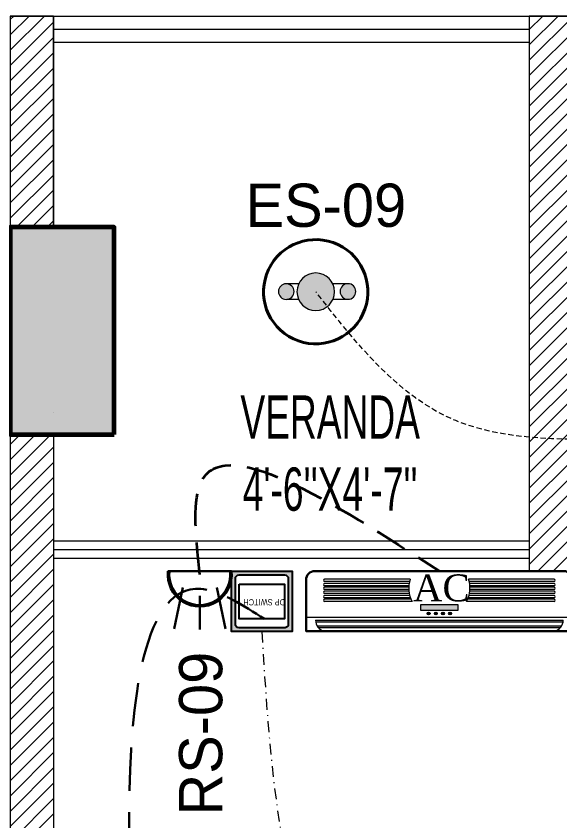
# Model space of a CAD drawing. Header units: inches. Extents: x 109699 to 44449955, y -10987 to 15824140.
# Drawn here: x 196373.3 to 196436.2, y -3343.7 to -3250.6 of the extents above; entities that cross this region are included whole.
import ezdxf

# ---------------------------------------------------------------- set-up
doc = ezdxf.new("R2010")
doc.units = ezdxf.units.IN
doc.header["$LTSCALE"] = 5
doc.header["$MEASUREMENT"] = 0
doc.linetypes.add('DASHDOT', pattern=[1, 0.5, -0.25, 0, -0.25])
doc.linetypes.add('DASHED2', pattern=[0.375, 0.25, -0.125])
doc.layers.get('0').update_dxf_attribs({"color": 123})
for name, color, linetype, lineweight in [('@NORMAL', 7, 'Continuous', 5), ('AC In', 244, 'DASHED2', 30), ('AC Out', 5, 'DASHED2', 35), ('cloumn', 253, 'Continuous', 60), ('E-Con-Point', 5, 'DASHED2', 13), ('E-ES-Energy Saver-Light', 140, 'Continuous', 13), ('E-RS', 12, 'Continuous', 30), ('glass', 140, 'Continuous', 18), ('ha', 252, 'Continuous', 5), ('SB', 1, 'DASHDOT', 20), ('WALL-1', 8, 'Continuous', 9)]:
    doc.layers.add(name, color=color, linetype=linetype, lineweight=lineweight)
doc.layers.add('AC', color=7, linetype='Continuous', lineweight=13, true_color=0xe03800)
doc.layers.add('DP SWITCH', color=7, linetype='Continuous')
doc.layers.add('T', color=8, linetype='Continuous')
doc.styles.get("Standard").update_dxf_attribs({"font": 'times.ttf'})
doc.styles.add('style2', font='ARIALN.TTF', dxfattribs={"width": 0.75, "height": 3})
doc.styles.add('Swis 721 LtCn BT', font='swisscl.ttf')

# ---------------------------------------------------------------- blocks, each defined once
blk = doc.blocks.new('coloumn-01')
at = {"layer": 'ha'}
h = blk.add_hatch(dxfattribs=at)
h.set_pattern_fill('AR-CONC', color=256, scale=0.5)
h.set_pattern_definition([(49.99999999999999, (0, 0), (3.586300913003767, -0.3137606749129755), [0.375, -4.125]), (355, (0, 0), (-0.693756668065, 3.760960668500059), [0.3, -3.3]), (100.45144446, (0.298858405, -0.02614672), (2.89254423363556, 3.447199954843147), [0.3187009599999999, -3.505710559999999]), (46.18420000000001, (0, 1), (5.336206653357862, -0.8275964039653827), [0.5625, -6.1875]), (96.63563549, (0.444683725, 0.931033465), (4.673309728371142, 4.870593003872752), [0.47805171, -5.258568799999999]), (351.1841639899999, (0, 1), (4.673309725273866, 4.870593001349951), [0.45, -4.950000005]), (21, (0.5, 0.75), (2.984535260592308, -2.013094453326694), [0.375, -4.125]), (326.0000000000001, (0.5, 0.75), (1.216576659607909, 3.625750225234265), [0.3, -3.3]), (71.45144474, (0.74871127, 0.58224213), (4.201111883649856, 1.612655764031769), [0.31870095, -3.50571056]), (37.50000000000001, (0, 0), (0.06079927658645334, 1.664469269156557), [0, -3.26, 0, -3.35, 0, -3.3125]), (7.499999999999999, (0, 0), (1.315347687210743, 1.972058559411801), [0, -1.91, 0, -3.185, 0, -1.2625]), (327.5, (-1.115, 0), (2.669112180862045, -0.1127743586718988), [0, -1.25, 0, -3.9, 0, -5.175]), (317.5, (-1.615, 0), (2.915930846711931, 0.5005249116615886), [0, -1.625, 0, -2.59, 0, -3.675])])
h.paths.add_polyline_path([(32128.44739975178, -2546319.049243456), (32092.44739975178, -2546319.049243456), (32092.44739975178, -2546331.049243456), (32128.44739975178, -2546331.049243456)])
h.paths.add_polyline_path([(32128.44739975189, -2546617.132962178), (32098.44739975189, -2546617.132962178), (32098.44739975189, -2546629.132962178), (32128.44739975189, -2546629.132962178)])
h.paths.add_polyline_path([(31978.51966727065, -2546605.132962178), (31966.51966727065, -2546605.132962178), (31966.51966727065, -2546635.132962178), (31978.51966727065, -2546635.132962178)])
h.paths.add_polyline_path([(31821.20333333506, -2546605.132962178), (31809.20333333506, -2546605.132962178), (31809.20333333506, -2546635.132962178), (31821.20333333506, -2546635.132962178)])
h.paths.add_polyline_path([(31689.20328743063, -2546611.133238418), (31677.20328743063, -2546611.133238418), (31677.20328743063, -2546635.133238418), (31689.20328743063, -2546635.133238418)])
h.paths.add_polyline_path([(31417.20347832461, -2546611.132962178), (31405.20347832461, -2546611.132962178), (31405.20347832461, -2546635.132962178), (31417.20347832461, -2546635.132962178)])
h.paths.add_polyline_path([(31435.20347912709, -2546415.348983645), (31405.20347912709, -2546415.348983645), (31405.20347912709, -2546427.348983645), (31435.20347912709, -2546427.348983645)])
h.paths.add_polyline_path([(31633.74647668525, -2546415.348983645), (31603.74647668525, -2546415.348983645), (31603.74647668525, -2546427.348983645), (31633.74647668525, -2546427.348983645)])
h.paths.add_polyline_path([(31821.20245073218, -2546319.049243455), (31809.20245073218, -2546319.049243455), (31809.20245073218, -2546349.049243455), (31821.20245073218, -2546349.049243455)])
h.paths.add_polyline_path([(31996.51966727068, -2546319.049243455), (31966.51966727068, -2546319.049243455), (31966.51966727068, -2546331.049243455), (31996.51966727068, -2546331.049243455)])
h.paths.add_polyline_path([(31581.74648750067, -2546291.049243452), (31541.74648750067, -2546291.049243452), (31541.74648750067, -2546301.049243452), (31581.74648750067, -2546301.049243452)])
h.paths.add_polyline_path([(31485.74647668505, -2546261.049243452), (31475.74647668505, -2546261.049243452), (31475.74647668505, -2546301.049243452), (31485.74647668505, -2546301.049243452)])
h.paths.add_polyline_path([(31581.74648750064, -2546206.049278549), (31521.74648750064, -2546206.049278549), (31521.74648750064, -2546216.049243455), (31581.74648750064, -2546216.049243455)])
h.paths.add_polyline_path([(31435.20347595899, -2546206.049243455), (31405.20347595899, -2546206.049243455), (31405.20347595899, -2546218.049243455), (31435.20347595899, -2546218.049243455)])
h.paths.add_polyline_path([(31435.20347912709, -2546094.049243455), (31405.20347912709, -2546094.049243455), (31405.20347912709, -2546106.049243455), (31435.20347912709, -2546106.049243455)])
h.paths.add_polyline_path([(31583.74647668522, -2546094.049243455), (31547.74647668522, -2546094.049243455), (31547.74647668522, -2546106.049243455), (31583.74647668522, -2546106.049243455)])
h.paths.add_polyline_path([(31775.41359277777, -2546094.049243455), (31763.41359277777, -2546094.049243455), (31763.41359277777, -2546124.049243455), (31775.41359277777, -2546124.049243455)])
h.paths.add_polyline_path([(32059.80123907101, -2546094.049243455), (32047.80123907101, -2546094.049243455), (32047.80123907101, -2546124.049243455), (32059.80123907101, -2546124.049243455)])
h.paths.add_polyline_path([(32058.06771510976, -2545913.633020405), (32028.06771510976, -2545913.633020405), (32028.06771510976, -2545925.633020405), (32058.06771510976, -2545925.633020405)])
h.paths.add_polyline_path([(32048.06771510973, -2545722.712815279), (32036.06771510973, -2545722.712815279), (32036.06771510973, -2545746.712815279), (32048.06771510973, -2545746.712815279)])
h.paths.add_polyline_path([(31799.41359277774, -2545913.633020405), (31763.41359277774, -2545913.633020405), (31763.41359277774, -2545925.633020405), (31799.41359277774, -2545925.633020405)])
h.paths.add_polyline_path([(31591.53986684192, -2545945.049243456), (31561.31223659915, -2545945.049243456), (31561.31223659915, -2545957.049243456), (31591.53986684192, -2545957.049243456)])
h.paths.add_polyline_path([(31435.20347912709, -2545945.049243456), (31405.20347912709, -2545945.049243456), (31405.20347912709, -2545957.049243456), (31435.20347912709, -2545957.049243456)])
h.paths.add_polyline_path([(31429.2035252499, -2545715.383477275), (31405.2035252499, -2545715.383477275), (31405.2035252499, -2545727.383477275), (31429.2035252499, -2545727.383477275)])
h.paths.add_polyline_path([(31605.53986684192, -2545715.383237123), (31581.53986684192, -2545715.383237123), (31581.53986684192, -2545727.383237123), (31605.53986684192, -2545727.383237123)])
h.paths.add_polyline_path([(31775.41359277774, -2545711.610186095), (31763.41359277774, -2545711.610186095), (31763.41359277774, -2545735.610186095), (31775.41359277774, -2545735.610186095)])
at = {"layer": 'cloumn', "elevation": -16.70462349056088}
blk.add_lwpolyline([(31775.41359277774, -2545735.610186095), (31775.41359277774, -2545711.610186095), (31763.41359277774, -2545711.610186095), (31763.41359277774, -2545735.610186095)], close=True, dxfattribs=at)
blk = doc.blocks.new('A$C63FA2F8C')
at = {"linetype": 'ByBlock', "ltscale": 0.5}
h = blk.add_hatch(color=256, dxfattribs=at)
h.dxf.hatch_style = 1
h.paths.add_polyline_path([(337.2288066126173, 261.8435315283132, 1), (186.444764951407, 261.8435315283132, 1)])
h.paths.add_polyline_path([(174.7543875355803, 261.112525689078, 1), (111.9624450998782, 261.112525689078, 1)])
h.paths.add_polyline_path([(359.7620794158132, 260.9155295394245, 1), (422.5540218515153, 260.9155295394245, 1)])
at = {"ltscale": 2}
for p, q in [((193.2174023309955, 293.0739176886738), (145.2272237805882, 293.0739176886738)), ((391.274980574695, 293.0739176886738), (330.4561692330288, 293.0739176886738)), ((193.5781424691202, 229.8323706932948), (145.2272237805882, 229.8323706932948)), ((391.274980574695, 229.8323706932948), (330.0954290949041, 229.8323706932948))]:
    blk.add_line(p, q, dxfattribs=at)
for centre, radius in [((261.8367857820122, 261.8435315283132), 75.39202083060518), ((143.3584163177293, 261.112525689078), 31.39597121785105), ((391.1580506336642, 260.9155295394245), 31.39597121785105)]:
    blk.add_circle(centre, radius, dxfattribs=at)
at = {"lineweight": 40}
blk.add_ellipse((261.8367857820122, 261.8435315283132), major_axis=(-89.30196609760064, 189.4862523083066), ratio=0.9999999999956461, start_param=-1.547953900145618, end_param=4.735231407033968, dxfattribs=at)
blk = doc.blocks.new('DP Switch')
at = {"layer": 'DP SWITCH'}
h = blk.add_hatch(color=5, dxfattribs=at)
h.paths.add_polyline_path([(371.8944990466893, 17.73056013955426), (371.8944990466893, 14.23056013955134), (375.3944990466901, 14.23056013955134), (375.3944990466901, 17.73056013955214)])
h.paths.add_polyline_path([(375.1757490466773, 17.29306013955204), (375.1757490466773, 14.66806013955144, -0.4142135623730951), (374.9569990466773, 14.44931013955139), (372.3319990466767, 14.44931013955139, -0.4142135623730951), (372.1132490466766, 14.66806013955144), (372.1132490466766, 17.29306013955204, -0.4142135623730951), (372.3319990466767, 17.51181013955209), (374.9569990466773, 17.51181013955209, -0.4142135623730951)], flags=16)
at = {"layer": 'DP SWITCH', "color": 5}
for points in [[(375.3944990535736, 14.23056013818255), (371.8944990535736, 14.23056013818255), (371.8944990535736, 17.73056013818335), (375.3944990535736, 17.73056013818335)], [(374.9569990535753, 14.98278933212836), (372.3319990535771, 14.98278933212836), (372.3319990535771, 16.99740426982923), (374.9569990535753, 16.99740426982923)]]:
    blk.add_lwpolyline(points, close=True, dxfattribs=at)
at = {"layer": 'DP SWITCH', "color": 252}
blk.add_lwpolyline([(374.9569990535753, 14.4493101381824), (372.3319990535771, 14.4493101381824, -0.414213562373095), (372.1132490535736, 14.66806013818262), (372.1132490535736, 17.29306013818365, -0.414213562373095), (372.3319990535771, 17.5118101381835), (374.9569990535753, 17.5118101381835, -0.414213562373095), (375.1757490535762, 17.29306013818365), (375.1757490535762, 14.66806013818262, -0.414213562373095)], format="xyb", close=True, dxfattribs=at)
at = {"layer": 'DP SWITCH', "color": 5, "insert": (374.7126546307745, 15.84745109732405), "char_height": 0.3609375000001094, "attachment_point": 9, "style": 'Swis 721 LtCn BT'}
blk.add_mtext_dynamic_manual_height_columns('{\\C7;DP SWITCH}', width=2.020173917173224, gutter_width=2.5, heights=[0], dxfattribs=at)
blk = doc.blocks.new('Accc')
at = {"layer": 'AC', "ltscale": 0.1}
for color, points in [(7, [(9671.335332965478, -30252.01151634345), (9671.335332965478, -30252.69746544177), (9675.585427182552, -30252.69746544177), (9675.585427182552, -30252.01151634345)]), (3, [(9672.391053026658, -30253.03669526358, 1), (9672.05733233958, -30253.03669526358, 1)]), (3, [(9673.215177953942, -30253.03669526358, 1), (9672.881457266863, -30253.03669526358, 1)]), (3, [(9673.705582194147, -30253.03669526358, 1), (9674.039302881225, -30253.03669526358, 1)]), (256, [(9674.863427808508, -30253.03669526358, 1), (9674.52970712143, -30253.03669526358, 1)])]:
    blk.add_hatch(color=color, dxfattribs=at).paths.add_polyline_path(points)
h = blk.add_hatch(color=256, dxfattribs=at)
h.paths.add_polyline_path([(9687.764611333652, -30254.00218428893, 0.0358762004963386), (9687.777931683522, -30253.8179622849), (9659.142828464566, -30253.81796228478, 0.03587620054182095), (9659.156148814453, -30254.00218428904)])
h.paths.add_polyline_path([(9687.462264721102, -30254.66234522813, 0.044207387106407), (9687.595653844537, -30254.47812322411), (9659.32510630362, -30254.47812322422, 0.04420738711007578), (9659.458495427089, -30254.66234522825)])
for p, q in [((9670.071420022403, -30249.07728959923), (9660.19523212756, -30249.07728959923)), ((9670.005216952472, -30249.33918150153), (9660.19523212756, -30249.33918150188)), ((9669.965624599194, -30249.55972205137), (9660.19523212756, -30249.55972205137)), ((9669.937068068422, -30249.82161395391), (9660.19523212756, -30249.82161395391)), ((9686.725528020528, -30249.07728959911), (9676.849340125686, -30249.07728959923)), ((9686.725534524187, -30249.33918150165), (9676.915543195617, -30249.33918150153)), ((9686.725528020528, -30249.55972205137), (9676.955135548895, -30249.55972205137)), ((9686.725528020528, -30249.8216139538), (9676.983692079666, -30249.82161395391)), ((9669.928834206657, -30250.00081642938), (9660.19523212756, -30250.0008164295)), ((9669.933172994526, -30250.26270833204), (9660.19523212756, -30250.26270833216)), ((9669.95054465736, -30250.47093908559), (9660.19523212756, -30250.4709390857)), ((9669.990210685297, -30250.73283098836), (9660.19523212756, -30250.73283098824)), ((9686.725528020528, -30250.73283098813), (9676.930549462792, -30250.73283098824)), ((9686.725528020528, -30250.4709390857), (9676.970215490728, -30250.47093908559)), ((9686.725528020528, -30250.26270833227), (9676.987587153562, -30250.26270833204)), ((9686.725528020528, -30250.00081642962), (9676.991925941431, -30250.0008164295)), ((9670.039484464505, -30250.95337153773), (9660.19523212756, -30250.95337153785)), ((9670.117781174951, -30251.21526344051), (9660.19523212756, -30251.21526344051)), ((9670.184473291447, -30251.39446591609), (9660.19523212756, -30251.39446591609)), ((9670.302696146595, -30251.65635781852), (9660.19523212756, -30251.65635781863)), ((9686.725534524187, -30251.65635781852), (9676.618064001552, -30251.65635781852)), ((9686.725528020528, -30251.39446591598), (9676.736286856642, -30251.39446591609)), ((9686.725528020528, -30251.21526344039), (9676.802978973137, -30251.21526344039)), ((9686.725528020528, -30250.95337153797), (9676.881275683583, -30250.95337153785)), ((9688.859868811094, -30253.51268731535), (9658.060891336994, -30253.51268731535)), ((9659.142828464566, -30253.81796228478), (9687.777931683522, -30253.8179622849)), ((9659.156148814422, -30254.00218428904), (9687.764611333667, -30254.00218428893)), ((9659.325106303615, -30254.47812322422), (9687.59565384459, -30254.47812322411)), ((9659.45849542704, -30254.66234522825), (9687.462264721107, -30254.66234522813))]:
    blk.add_line(p, q, dxfattribs=at)
at = {"layer": 'AC', "color": 1, "lineweight": 30, "ltscale": 0.4}
blk.add_lwpolyline([(9688.859868811094, -30255.07042835746), (9688.859868811152, -30249.13506539119, 0.4142135623765278), (9687.859868811152, -30248.13506539119), (9659.060891336994, -30248.13506539143, 0.4142135623707271), (9658.060891336994, -30249.13506539143), (9658.060891336994, -30255.07042835746)], format="xyb", close=True, dxfattribs=at)
at = {"layer": 'AC', "color": 7, "ltscale": 0.1}
blk.add_lwpolyline([(9671.335332965478, -30252.01151634345), (9675.585427182552, -30252.01151634345), (9675.585427182552, -30252.69746544177), (9671.335332965478, -30252.69746544177)], close=True, dxfattribs=at)
at = {"layer": 'AC', "ltscale": 0.1}
for centre in [(9672.22419268312, -30253.03669526358), (9673.048317610403, -30253.03669526358), (9673.872442537686, -30253.03669526358), (9674.69656746497, -30253.03669526358)]:
    blk.add_circle(centre, 0.166860343539156, dxfattribs=at)
for centre, radius, start, end in [((9660.19523212756, -30249.20823555056), 0.1309459512704052, 90, 270), ((9660.19523212756, -30249.69066800259), 0.1309459512704052, 90, 270), ((9673.460380074044, -30250.07329086738), 3.532289449882228, 163.6221570349564, 206.6263478391957), ((9673.460380074044, -30250.07329086738), 3.532289449882228, 333.3736521608043, 16.37784296504358), ((9686.725528020528, -30249.20823555056), 0.1309459512704052, 270, 90), ((9686.725528020528, -30249.69066800259), 0.1309459512704052, 270, 90), ((9660.19523212756, -30250.13176238083), 0.1309459512704052, 90, 270), ((9660.19523212756, -30250.60188503691), 0.1309459512704052, 90, 270), ((9686.725528020528, -30250.13176238083), 0.1309459512704052, 270, 90), ((9686.725528020528, -30250.60188503691), 0.1309459512704052, 270, 90), ((9660.19523212756, -30251.08431748918), 0.1309459512704052, 90, 270), ((9660.19523212756, -30251.52541186742), 0.1309459512704052, 90, 270), ((9686.725528020528, -30251.08431748918), 0.1309459512704052, 270, 90), ((9686.725528020528, -30251.52541186742), 0.1309459512704052, 270, 90), ((9660.431570416666, -30253.81737112615), 1.28874208768451, 180.0262821352903, 256.4853796848626), ((9686.489189731423, -30253.81737112615), 1.28874208768451, 283.5146203118946, 359.9737178647097)]:
    blk.add_arc(centre, radius, start, end, dxfattribs=at)
at = {"layer": 'AC', "color": 7}
blk.add_text('AC', height=3.113507548450464, dxfattribs=at).set_placement((9670.42238383909, -30251.62631462747))
blk = doc.blocks.new('HFDD')
for p, q in [((5419.762894572051, 11948.04792063459), (5417.732544542625, 11957.51012911636)), ((5423.644143322236, 11949.96593711011), (5423.644143322236, 11957.6695131256)), ((5427.525392072422, 11948.04792063459), (5429.555742101847, 11957.51012911636)), ((5416.354458301071, 11944.27399782948), (5430.9338283434, 11944.27399782948))]:
    blk.add_line(p, q)
for radius in [7.334100937498715, 6.993119663281231]:
    blk.add_arc((5423.644143322236, 11945.07993135875), radius, 353.691110472541, 186.3088895274602)

msp = doc.modelspace()

# ---------------------------------------------------------------- hatches: boundary and pattern name
at = {"layer": 'ha'}
h = msp.add_hatch(dxfattribs=at)
h.set_pattern_fill('ANSI31', scale=10, angle=-7.63333123551244e-14, style=0)
h.set_pattern_definition([(44.99999999999984, (178939.0702236593, 2542407.827854916), (-0.8838834764831834, 0.8838834764831853), [])])
h.paths.add_polyline_path([(196372.6306810349, -3275.085296884672), (196377.6306810349, -3275.085296884672), (196377.6306810349, -3250.578646185835), (196372.6306810349, -3250.578646185835)])
h = msp.add_hatch(dxfattribs=at)
h.set_pattern_fill('ANSI31', scale=10, angle=-7.63333123551244e-14, style=0)
h.set_pattern_definition([(44.99999999999989, (142732.3835256985, 2531118.532197352), (-0.8838834764831833, 0.8838834764831855), [])])
h.paths.add_polyline_path([(196437.6306077175, -3314.800765786813), (196432.6305344, -3314.792124718455), (196432.6306077175, -3250.578646185835), (196459.6306443762, -3250.578646184904), (196459.6306443762, -3250.578646185806), (196464.6306443762, -3250.578646185806), (196464.6306443762, -3255.578646185835), (196437.6306952322, -3255.578646185835)])
h = msp.add_hatch(dxfattribs=at)
h.set_pattern_fill('ANSI31', scale=10, angle=-7.63333123551244e-14, style=0)
h.set_pattern_definition([(44.99999999999989, (142676.1801270317, 2531118.532197352), (-0.8838834764831833, 0.8838834764831855), [])])
h.paths.add_polyline_path([(196377.6306810349, -3477.007518244003), (196372.6307185896, -3477.007518243538), (196372.6306810349, -3436.423741294098), (196302.4680472773, -3436.424015682684), (196302.4680472773, -3431.424015682684), (196372.6306810347, -3431.424083954216), (196372.6499496709, -3298.985268694842), (196377.6306810349, -3298.985268694842)])

# ---------------------------------------------------------------- linework, layer by layer
at = {"layer": '@NORMAL'}
for p, q in [((196372.6306810349, -3250.578646185835, 0.4632158499592478), (196377.6306810349, -3250.578646185835, 0.4597675740971781)), ((196432.6306077175, -3250.578646185835, 0.4632159037143282), (196432.6306077175, -3309.792124718455, 0.4632159037143353)), ((196377.6306810349, -3296.4839085392, 0.5200446103897107), (196377.6311649506, -3296.483908534077, 0.5200453255399893)), ((196432.6305344, -3309.792124718455, 0.2918433033319729), (196432.6305344, -3314.792124718455, 0.1918433033319715))]:
    msp.add_line(p, q, dxfattribs=at)
at = {"layer": '@NORMAL', "color": 13}
for p, q in [((196377.6306810349, -3250.578646185835, 0.4597675740971781), (196432.6306077175, -3250.578646185835, 0.4218365901781738)), ((196377.6306810349, -3252.078646185835, 0.4597675740971781), (196432.6306077175, -3252.078646185835, 0.4218365901781738)), ((196377.6306810349, -3253.578646185835, 0.4597675740971781), (196432.6306077175, -3253.578646185835, 0.4218365901781738))]:
    msp.add_line(p, q, dxfattribs=at)
at = {"layer": '@NORMAL', "color": 7}
msp.add_line((196432.6305344, -3314.792124718455, 0.1918433033319715), (196437.6306077175, -3314.800765786813, 0.6238967175150094), dxfattribs=at)
at = {"layer": 'AC In', "ltscale": 4}
msp.add_spline([(196402.01953125, -3320.325812981479, 0.2914917373062913), (196394.9765625, -3316.875, 0.2914917373062913), (196386.36328125, -3342.4765625), (196406.88671875, -3422.91015625), (196417.33203125, -3608.0703125), (196402.4573001974, -3721.899687164535, 0.02149834795460137), (196308.1016223315, -3722.321839887185, 0.719608654580174)], degree=3, dxfattribs=at)
at = {"layer": 'AC Out', "ltscale": 3}
msp.add_spline([(196394.5331128814, -3315.198315216939, 0.2914917373062913), (196394.5331128814, -3304.8359375, 0.2914917373062913), (196422.2311238581, -3314.792124718286, 0.2914917373200296)], degree=3, dxfattribs=at)
at = {"layer": 'E-Con-Point', "ltscale": 0.5}
msp.add_spline([(196474.964240026, -3318.599289405527), (196467.5872537901, -3303.968667916914), (196424.1241363912, -3297.378675543066), (196407.9407963188, -3282.469229963679, 0.2650851247153334)], degree=3, dxfattribs=at)
at = {"layer": 'glass'}
for p, q in [((196377.6307185896, -3311.292078094119, -16.80984728738066), (196432.6305352967, -3311.292127408115, 1.331367402272125)), ((196377.630717693, -3312.292078094119, -16.80984728738066), (196432.6305344, -3312.292127408115, 1.331367402272125)), ((196377.6307167964, -3313.292078094119, -16.80984728738066), (196432.6305335035, -3313.292127408115, 1.331367402272125))]:
    msp.add_line(p, q, dxfattribs=at)
at = {"layer": 'ha'}
for p, q in [((196377.6306810349, -3250.578646185835, 0.4597675740971781), (196377.6306810349, -3275.085296884672, 0.4498018131629706)), ((196432.6306077175, -3250.578646185835, 0.4218365901781773), (196459.6306443762, -3250.578646185835, 0.4032158752411298))]:
    msp.add_line(p, q, dxfattribs=at)
at = {"layer": 'ha', "color": 7, "elevation": 0.0857903163960998}
msp.add_lwpolyline([(196372.6306810349, -3275.085296884672), (196377.6306810349, -3275.085296884672), (196377.6306810349, -3250.578646185835), (196372.6306810349, -3250.578646185835)], close=True, dxfattribs=at)
at = {"layer": 'SB', "ltscale": 0.5}
for points in [[(196556.4078256201, -3313.566223559079, 0.263215849959245), (196534.277410602, -3482.620924584935), (196431.753867945, -3627.978368512984), (196408.0661569314, -3719.028374020028), (196331.5675651239, -3723.048388819456, 0.8619938400189693)], [(196401.7071141321, -3321.792124718188, 0.2914917373062913), (196408.5245592138, -3361.162723657766), (196474.2919545005, -3424.820577906958), (196494.2168857518, -3525.167006849229, 0.0857903163960998), (196415.9985588041, -3680.13436856421), (196394.6247013907, -3724.121067019503), (196311.2437089975, -3722.321839887185, 0.7196086545801741)]]:
    msp.add_spline(points, degree=3, dxfattribs=at)
at = {"layer": 'WALL-1'}
for points, elevation in [([(196377.6306810349, -3275.085296884672), (196377.6308165879, -3250.578646185835), (196372.6306810349, -3250.578646185835), (196372.6306810349, -3275.085296884672)], 0.263215849959245), ([(196459.6306443762, -3250.578646185835), (196432.6306077175, -3250.578646185835), (196432.6305344, -3314.792124718455), (196437.6306077175, -3314.800765786813), (196437.6306952322, -3255.578646185835), (196464.6306443762, -3255.578646185835)], 0.2914917373101034), ([(196377.6306810349, -3477.007518244003), (196372.6307185896, -3477.007518243538), (196372.6306810349, -3436.423741294098), (196302.4680472773, -3436.424015682684), (196302.4680472773, -3431.424015682684), (196372.6306810347, -3431.424083954216), (196372.6499496709, -3298.985268694842), (196377.6306810349, -3298.985268694842), (196377.6306810349, -3477.007518243538)], 0.263215849959245)]:
    msp.add_lwpolyline(points, dxfattribs=dict(at, elevation=elevation))

# ---------------------------------------------------------------- block references
at = {"layer": '@NORMAL'}
msp.add_blockref('coloumn-01', (164609.2171258143, 2542436.625502162, 16.96783934052013), dxfattribs=at)
at = {"layer": 'AC'}
msp.add_blockref('Accc', (186748.770743784, 26933.34294067302, 0.2914917373200296), dxfattribs=at)
at = {"layer": 'DP SWITCH', "xscale": 2, "yscale": 2, "zscale": 2, "rotation": 180}
msp.add_blockref('DP Switch', (197148.9961122392, -3286.331004441821, 0.2914917373062913), dxfattribs=at)
at = {"layer": 'E-ES-Energy Saver-Light', "xscale": -0.02880000000004657, "yscale": 0.02880000000004657, "zscale": 0.02880000000004657, "rotation": 180}
msp.add_blockref('A$C63FA2F8C', (196400.3998968883, -3274.928136255651, 0.2650851247153334), dxfattribs=at)
at = {"layer": 'E-RS', "xscale": -0.5039999999967403, "yscale": 0.5039999999967403, "zscale": 0.5039999999967403, "rotation": 180}
msp.add_blockref('HFDD', (193661.0164646647, 2705.121970148935, 0.2914917373062913), dxfattribs=at)

# ---------------------------------------------------------------- texts
at = {"layer": 'E-ES-Energy Saver-Light', "insert": (196399.8129000985, -3275.031512080309, 0.2650851247153334), "char_height": 5, "width": 17.82501602027332, "attachment_point": 7}
msp.add_mtext('{\\fCentury Gothic|b0|i0|c0|p34;ES-09}', dxfattribs=at)
at = {"layer": 'E-RS', "insert": (196392.1330568545, -3324.119480938153, 0.02827588734704206), "char_height": 5, "width": 24.08470202641911, "attachment_point": 3, "rotation": 89.99999999999989}
msp.add_mtext('{\\fCentury Gothic|b0|i0|c0|p34;RS-09}', dxfattribs=at)
at = {"layer": 'T', "insert": (196409.6072099677, -3307.872418323494, -0.1214475790990548), "char_height": 5, "width": 44.92537410357909, "attachment_point": 8, "style": 'style2'}
msp.add_mtext("VERANDA\\P4'-6''X4'-7''", dxfattribs=at)

doc.saveas('drawing.dxf')
